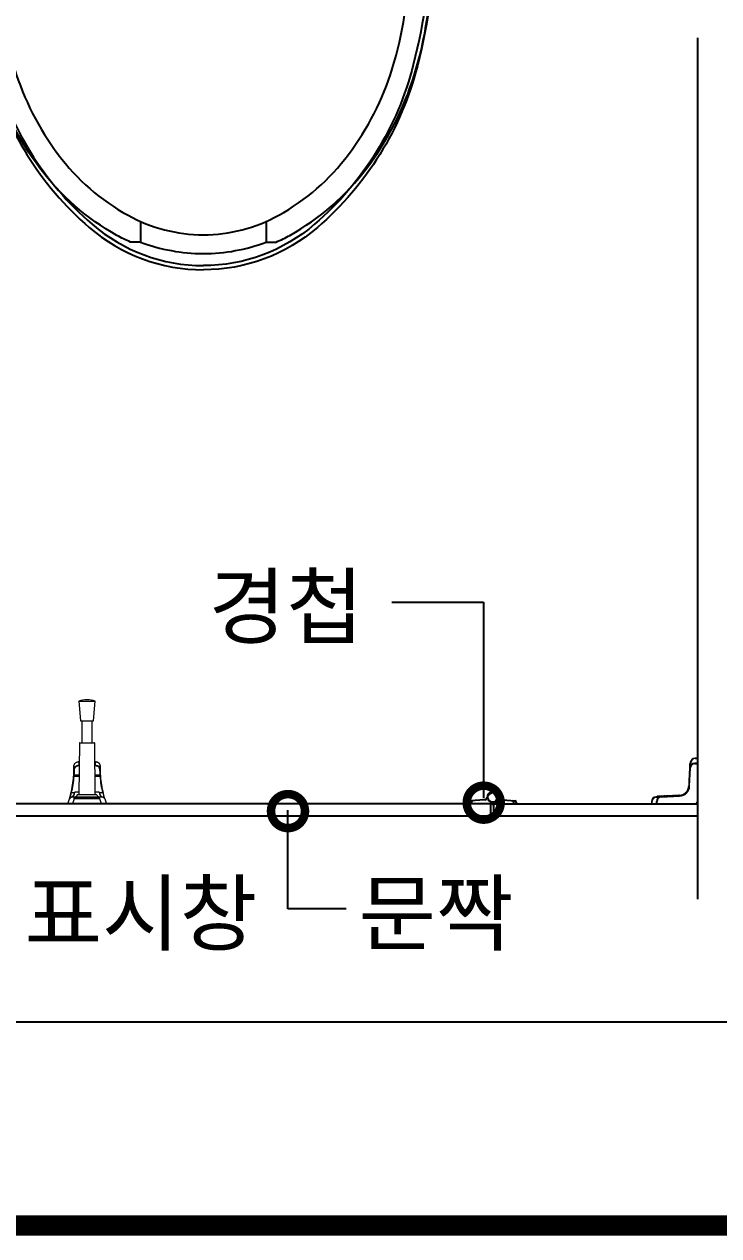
# Model space of a CAD drawing. Extents: x -256 to 8104, y -176 to 5714.
# Drawn here: x 3890 to 4231, y 2764 to 3359 of the extents above; entities that cross this region are included whole.
import ezdxf
from ezdxf.enums import TextEntityAlignment as Align

# ---------------------------------------------------------------- set-up
doc = ezdxf.new("R2010")
doc.units = 0
doc.header["$LTSCALE"] = 30
doc.layers.get('0').update_dxf_attribs({"linetype": 'CONTINUOUS'})
for name, color, linetype in [('0_toilet', 6, 'CONTINUOUS'), ('HAT', 8, 'CONTINUOUS'), ('경첩', 4, 'CONTINUOUS'), ('문자', 3, 'CONTINUOUS'), ('부자재', 4, 'CONTINUOUS'), ('옷걸이', 4, 'CONTINUOUS'), ('치수', 1, 'CONTINUOUS'), ('해치', 8, 'CONTINUOUS')]:
    doc.layers.add(name, color=color, linetype=linetype)
doc.styles.add('돋움', font='malgun.ttf')

# ---------------------------------------------------------------- blocks, each defined once
blk = doc.blocks.new('_DOTSMALL')
at = {"color": 0, "linetype": 'ByBlock', "const_width": 0.5}
blk.add_lwpolyline([(-0.0625, 0, 1), (0.0625, 0, 1)], format="xyb", close=True, dxfattribs=at)
blk = doc.blocks.new('A$C63EC304E')
at = {"layer": '치수', "color": 1, "xscale": 2.5, "yscale": 2.5, "zscale": 2.5, "rotation": 234.3098741996962}
blk.add_blockref('_DOTSMALL', (0.3122711487351353, 0.3122689042671141), dxfattribs=at)
blk = doc.blocks.new('A$C2BC9653E')
at = {"layer": '치수', "xscale": 0.3333333333333333, "yscale": 0.3333333333333333, "zscale": 0.3333333333333333}
blk.add_blockref('A$C63EC304E', (7.59378804105e-05, 7.69076509641e-05), dxfattribs=at)
blk = doc.blocks.new('A$C7FC71301')
at = {"layer": '치수', "rotation": 180}
blk.add_blockref('A$C2BC9653E', (0.2083304700627195, 0.2083319399498578), dxfattribs=at)
blk = doc.blocks.new('A$C4A20372B')
at = {"layer": '치수'}
blk.add_blockref('A$C7FC71301', (0, 0), dxfattribs=at)
blk = doc.blocks.new('A$C566469F5')
at = {"layer": '치수'}
blk.add_blockref('A$C4A20372B', (1.4837169147e-06, -7.523958629e-07), dxfattribs=at)
blk = doc.blocks.new('A$C7E317CD4')
at = {"layer": '해치', "xscale": 2, "yscale": 2, "zscale": 2}
blk.add_blockref('A$C566469F5', (-7.38963099138e-05, -7.19324398233e-05), dxfattribs=at)
blk = doc.blocks.new('A$C601D7F27')
at = {"layer": '치수'}
blk.add_blockref('A$C7E317CD4', (7.25629724911e-05, 7.2882110544e-05), dxfattribs=at)
blk = doc.blocks.new('A$C38802C08')
at = {"layer": '치수'}
blk.add_blockref('A$C601D7F27', (2.970571586e-06, 3.044569894e-06), dxfattribs=at)
blk = doc.blocks.new('A$C10E41893')
at = {"layer": '부자재'}
for p, q in [((6.5, 0), (6.5, 195.9669753324124)), ((123.2621144377626, 195.9669753324124), (6.5, 195.9669753324124)), ((123.2621144377626, 192.4669753324706), (6.5, 192.4669753324706)), ((54.79902413813397, 0), (54.79902413813397, 177.4669753324706)), ((61.37327976617962, 0), (61.37327976617962, 177.4669753324706)), ((6.5, 0), (6.5, -195.9669753324124)), ((54.79902413813397, 0), (54.79902413813397, -177.4669753324124)), ((61.37327976617962, 0), (61.37327976617962, -177.4669753324124)), ((123.2621144377626, -192.4669753324124), (6.5, -192.4669753324124)), ((123.2621144377626, -195.9669753324124), (6.5, -195.9669753324124))]:
    blk.add_line(p, q, dxfattribs=at)
for points in [[(122.6904040486552, 195.9669753324124, -0.0125375500121103), (123.3422533059493, 195.9659047683817), (334.6025908761658, 190.320502096205, -0.0553953832027994), (444.6700217248872, 175.1020408163313, -0.1542758597450049), (576.9039215520024, 93.26086956518702, -0.1795036793517894), (611.5, 0, -0.1795036793517895)], [(122.7724065799266, 192.4679360950249, -0.0125375500121151), (123.2487579598092, 192.4671537597897), (334.5090955304913, 186.8217510876711, -0.0553953832027992), (443.8106496236287, 171.7091836734908, -0.1542758597450061), (574.2506787171587, 90.97826086956775, -0.1795036793517883), (607.9999999995343, 0, -0.1795036793517883)], [(571.9985382948071, 51.4250000002794), (588.8365073762834, 51.4250000002794), (588.8365073762834, 59.58315966045484, 0.0211847426774149), (583.31606008159, 70.6513642766513, 0.1060844823236631), (528.4138222401962, 133.7050873585977, 0.0857327544056194), (452.637027929537, 172.3850066973828, 0.0753726839678622), (358.7215217207558, 186.6232221280225, 0.0753726839679117), (264.8060155119747, 172.3850066973828, 0.0857327544055721), (189.0292212013155, 133.7050873585977, 0.0073369806069493), (184.4017749521881, 130.1308013400994), (184.4017749521881, 121.972641679924), (204.6652385946363, 121.972641679924)], [(156.6999999992549, -71.99359962111339, 0.089162345265128), (200.2419665078633, -118.7396490848623, 0.0857327544056129), (270.3487078445032, -154.525315721985, 0.0753726839678676), (358.7215217207558, -167.9232221278362, 0.0753726839678696), (447.0943355970085, -154.525315721985, 0.085732754405618), (517.2010769336484, -118.7396490848623, 0.1060844823236804), (566.9505081996322, -61.6037838482298, 0.1269309916654768), (582.8454580614343, 4.656613e-10, 0.1269309916654696), (566.9505081996322, 61.60378384916112, 0.1060844823236745), (517.2010769336484, 118.7396490857936, 0.0857327544056102), (447.0943355970085, 154.5253157229163, 0.07537268396787), (358.7215217207558, 167.9232221287675, 0.0753726839678754), (270.3487078445032, 154.5253157229163, 0.0857327544056175), (200.2419665078633, 118.7396490857936, 0.0891623452651338), (156.6999999992549, 71.99359962204471)], [(588.8365073762834, -51.42499999934807, 0.090214025394067), (598.191153332591, 4.656613e-10, 0.0902140253940622), (588.8365073762834, 51.4250000002794, 0.106084482323663)], [(122.6904040486552, -195.9669753324124, 0.0125375500121103), (123.3422533059493, -195.9659047683817), (334.6025908761658, -190.3205020962632, 0.0553953832027994), (444.6700217248872, -175.1020408163313, 0.1542758597450049), (576.9039215520024, -93.26086956524523, 0.1795036793517894), (611.5, 0, 0.1795036793517895)], [(122.7724065799266, -192.4679360950249, 0.0125375500121151), (123.2487579598092, -192.4671537597897), (334.5090955304913, -186.8217510876129, 0.0553953832027992), (443.8106496236287, -171.7091836734908, 0.154275859745006), (574.2506787171587, -90.97826086956775, 0.1795036793517883), (607.9999999995343, 0, 0.1795036793517883)], [(571.9985382948071, -51.42499999934807), (588.8365073762834, -51.42499999934807), (588.8365073762834, -59.58315965952352, -0.0211847426774149), (583.31606008159, -70.6513642766513, -0.1060844823236631), (528.4138222401962, -133.7050873576663, -0.0857327544056194), (452.637027929537, -172.3850066964515, -0.0753726839678622), (358.7215217207558, -186.6232221280225, -0.0753726839679117), (264.8060155119747, -172.3850066964515, -0.0857327544055721), (189.0292212013155, -133.7050873576663, -0.0073369806069493), (184.4017749521881, -130.1308013391681), (184.4017749521881, -121.9726416789927), (204.6652385946363, -121.9726416789927)]]:
    blk.add_lwpolyline(points, format="xyb", dxfattribs=at)
blk.add_lwpolyline([(137.9999999995343, -60.77499999990687), (119.2999999998137, -60.77499999990687), (119.2999999998137, -79.47500000009313), (156.6999999992549, -79.47500000009313), (156.6999999992549, -60.77499999990687), (137.9999999995343, -60.77499999990687), (147.3499999996275, -60.77499999990687), (147.3499999996275, 60.77499999990687), (137.9999999995343, 60.77499999990687), (156.6999999992549, 60.77499999990687), (156.6999999992549, 79.47500000009313), (119.2999999998137, 79.47500000009313), (119.2999999998137, 60.77499999990687), (137.9999999995343, 60.77499999990687), (137.9999999995343, -60.77499999990687), (119.2999999998137, -60.77499999990687)], dxfattribs=at)
for centre, start, end in [((39.79902413813397, 177.4669753324706), 0, 90), ((46.37327976617962, 177.4669753324706), 0, 90), ((39.79902413813397, -177.4669753324124), 270, 0), ((46.37327976617962, -177.4669753324124), 270, 0)]:
    blk.add_arc(centre, 15, start, end, dxfattribs=at)
blk = doc.blocks.new('AURA_35', base_point=(148321.4807597921, -6824.23637572874))
blk.add_line((152541.7140632317, -3472.379968928253), (152541.7140632317, -3894.914554249808))
at = {"color": 8}
blk.add_line((150805.6387240301, -3954.992411219977), (152768.2255831737, -3954.992411219977), dxfattribs=at)
at = {"color": 8, "const_width": 10}
blk.add_lwpolyline([(148368.9176488769, -4054.992411219977), (154153.4634473362, -4054.992411219977)], dxfattribs=at)
at = {"layer": '0_toilet'}
for p, q in [((152440.3140632316, -3848.18199423662), (152161.4390132317, -3848.18199423662)), ((152440.3140632316, -3854.181994236388), (152440.3140632316, -3848.18199423662)), ((152441.8140632316, -3848.18199423662), (152541.7140632317, -3848.18199423662)), ((152441.8140632316, -3854.181994236388), (152441.8140632316, -3848.18199423662)), ((152440.3140632316, -3854.181994236388), (152164.4390132317, -3854.181994236388)), ((152541.7140632317, -3854.181994236388), (152441.8140632316, -3854.181994236388))]:
    blk.add_line(p, q, dxfattribs=at)
at = {"layer": '경첩', "color": 4, "linetype": 'Continuous', "lineweight": 15}
for p, q in [((152540.573741177, -3825.931994236388), (152540.573741177, -3825.68199423662)), ((152541.7140632317, -3825.68199423662), (152540.573741177, -3825.68199423662)), ((152540.573741177, -3825.931994236388), (152541.7140632317, -3825.931994236388)), ((152541.7140632317, -3825.931994236388), (152541.7140632317, -3825.68199423662)), ((152541.7140634229, -3828.081994537577), (152541.7140632317, -3825.931994236388)), ((152538.108522345, -3830.421362082787), (152537.6856212114, -3839.394483581498)), ((152537.7495796849, -3832.727025483117), (152537.7177535986, -3833.402306992874)), ((152537.7495796849, -3832.727025483117), (152537.9885924478, -3832.966038246021)), ((152537.7654922624, -3832.389385659561), (152538.004505491, -3832.628398422465)), ((152537.9246217628, -3829.012979973421), (152537.7973183488, -3831.714104149804)), ((152537.7973183488, -3831.714104149804), (152538.0363311117, -3831.953116912708)), ((152537.9246217628, -3829.012979973421), (152538.1636345257, -3829.251992736325)), ((152537.935344021, -3839.406252959125), (152538.3582451547, -3830.433131460414)), ((152538.0346846263, -3828.415936359052), (152538.1954606121, -3828.576711226568)), ((152538.2263467648, -3827.921362082787), (152538.108522345, -3830.421362082787)), ((152538.407899948, -3829.379550401434), (152538.4760695746, -3827.933131460414)), ((152540.4559167571, -3828.18199423662), (152540.4559167571, -3828.431994236388)), ((152541.7140632317, -3828.18199423662), (152540.4559167571, -3828.18199423662)), ((152540.4559167571, -3828.431994236388), (152541.7140632317, -3828.431994236388)), ((152540.4640636837, -3828.181994367704), (152540.4640636837, -3828.081994537577)), ((152540.4640636837, -3828.081994537577), (152541.7140634229, -3828.081994537577)), ((152541.7140632317, -3828.431994236388), (152541.7140632317, -3828.18199423662)), ((152541.7140632317, -3828.431994236388), (152541.7140632317, -3846.681994236388)), ((152537.4664036055, -3838.735458661184), (152537.4358986003, -3839.382713880703)), ((152537.4711035249, -3838.635733571217), (152537.4664036055, -3838.735458661184)), ((152537.4664036055, -3838.735458661184), (152537.7054163684, -3838.974471424088)), ((152537.4870165681, -3838.298092816338), (152537.4711035249, -3838.635733571217)), ((152537.4711035249, -3838.635733571217), (152537.7101162878, -3838.874746334121)), ((152537.4917164875, -3838.198367726371), (152537.4870165681, -3838.298092816338)), ((152537.4870165681, -3838.298092816338), (152537.726029331, -3838.537105579242)), ((152537.535064431, -3837.27861124681), (152537.4917164875, -3838.198367726371)), ((152537.4917164875, -3838.198367726371), (152537.7307292504, -3838.437380489275)), ((152537.535064431, -3837.27861124681), (152537.7740771939, -3837.517624009714)), ((152537.5662185681, -3836.617579903767), (152537.5463162047, -3837.039863910839)), ((152537.5463162047, -3837.039863910839), (152537.7853294333, -3837.278876673743)), ((152537.5662185681, -3836.617579903767), (152537.805231331, -3836.856593597993)), ((152537.7018405554, -3833.73994681643), (152537.5665808526, -3836.609890904591)), ((152537.5665808526, -3836.609890904591), (152537.8055936155, -3836.848903667495)), ((152537.7018405554, -3833.73994681643), (152537.940853784, -3833.978959579334)), ((152537.7177535986, -3833.402306992874), (152537.9567663615, -3833.641319755778)), ((152523.9534310779, -3844.576453349401), (152521.4534310779, -3844.694277769268)), ((152521.465200456, -3844.944000579497), (152522.9116189723, -3844.875831377074)), ((152521.9480055814, -3844.502615496829), (152522.0339815562, -3844.41663905637)), ((152521.9480055814, -3844.502615496829), (152522.1087807288, -3844.663391109869)), ((152525.2461727207, -3844.265249312237), (152522.0339815562, -3844.41663905637)), ((152532.9265525761, -3844.153552216092), (152523.9534310779, -3844.576453349401)), ((152523.965200456, -3844.82617615963), (152532.9383219547, -3844.403275026089)), ((152525.2461727207, -3844.265249312237), (152525.4851859493, -3844.504262075141)), ((152525.9214537648, -3844.233423225895), (152526.1604665277, -3844.47243645446)), ((152526.259094054, -3844.217510648385), (152526.4981070497, -3844.456523411289)), ((152529.6354990417, -3844.058381147996), (152526.9343753309, -3844.185684562043)), ((152526.9343753309, -3844.185684562043), (152527.1733880938, -3844.424697324947)), ((152529.6354990417, -3844.058381147996), (152529.8745118921, -3844.297394376561)), ((152530.3107799621, -3844.026555527315), (152530.5497928487, -3844.265568290219)), ((152530.6484204332, -3844.010642484144), (152530.8874333125, -3844.249655247048)), ((152532.6742632744, -3843.915165156439), (152531.3237014191, -3843.978816863463)), ((152531.3237014191, -3843.978816863463), (152531.5627142984, -3844.217829626367)), ((152532.9147831983, -3843.903829406562), (152532.6742632744, -3843.915165156439)), ((152532.6742632744, -3843.915165156439), (152532.9132760373, -3844.154177919343)), ((152533.9205554795, -3843.747243695041), (152534.1230060869, -3843.949694406554)), ((152534.4513464217, -3843.570927843765), (152534.6428673213, -3843.762448743299)), ((152534.6982117888, -3843.464239832327), (152534.8857203928, -3843.651748482451)), ((152535.1588642568, -3843.217785519162), (152535.3405485359, -3843.399469495133)), ((152535.3737247434, -3843.079092614899), (152535.5534218681, -3843.258789494947)), ((152536.4626619039, -3842.046709432114), (152536.6409104747, -3842.224957641527)), ((152536.61116161, -3841.841655747812), (152536.7908585315, -3842.021352831587)), ((152536.8783921265, -3841.401779483386), (152537.0626557117, -3841.586042415664)), ((152536.9963088277, -3841.166142793918), (152537.183817519, -3841.353651356265)), ((152537.1613020405, -3840.765450581057), (152537.3556539846, -3840.959802490041)), ((152537.5184664001, -3840.450863574013), (152537.3125304898, -3840.244927663669)), ((152537.3163769181, -3840.24072204189), (152537.5224920419, -3840.446837466523)), ((152537.3876883419, -3839.869848185998), (152537.6043944118, -3840.086554397211)), ((152537.4159282503, -3839.648087729082), (152537.6400505622, -3839.872210506663)), ((152519.4640632317, -3847.041672181884), (152519.2140632317, -3847.041672181884)), ((152519.2140632317, -3847.041672181884), (152519.2140632317, -3848.18199423662)), ((152519.2140632317, -3848.18199423662), (152519.4640632317, -3848.18199423662)), ((152519.4640632317, -3848.18199423662), (152519.4640632317, -3847.041672181884)), ((152519.4640632317, -3848.18199423662), (152521.6140631085, -3848.1819941535)), ((152521.6140631085, -3848.1819941535), (152521.6140631085, -3846.931994181439)), ((152521.6140631085, -3846.931994181439), (152521.7140629386, -3846.931994181439)), ((152521.7140632317, -3846.923847762017), (152521.9640632317, -3846.923847762017)), ((152521.7140632317, -3846.923847762017), (152521.7140632317, -3848.18199423662)), ((152521.7140632317, -3848.18199423662), (152521.9640632317, -3848.18199423662)), ((152521.9640632317, -3848.18199423662), (152521.9640632317, -3846.923847762017)), ((152540.214063232, -3848.18199423662), (152521.9640632317, -3848.18199423662))]:
    blk.add_line(p, q, dxfattribs=at)
at = {"layer": '경첩', "color": 4, "linetype": 'Continuous', "lineweight": 15, "flags": 128}
for points in [[(152537.7973183488, -3831.714104149804), (152537.7911092212, -3831.845845315919), (152537.7851389778, -3831.972521949873), (152537.779636724, -3832.089270685181), (152537.7748138701, -3832.191598821745), (152537.7708562148, -3832.275579903588), (152537.7679150981, -3832.337982241377), (152537.7661041414, -3832.376408610806), (152537.7654922624, -3832.389385659561)], [(152537.9487080929, -3828.50191298531), (152537.9437255171, -3828.607634861335), (152537.9378661012, -3828.731955249176), (152537.9313994629, -3828.869168866739), (152537.9246217628, -3829.012979973421)], [(152537.9487080929, -3828.50191298531), (152537.9681983461, -3828.482422266469), (152537.9854138439, -3828.465207699999), (152538.0002181475, -3828.450403396353), (152538.0124939104, -3828.438126702175), (152538.0221442749, -3828.428476337657), (152538.0290928726, -3828.42152867125), (152538.0332838242, -3828.417337719664), (152538.0346845334, -3828.415937010512)], [(152538.1085225811, -3830.421361361012), (152538.113320755, -3830.42158860372), (152538.1275318061, -3830.422257293329), (152538.1506081169, -3830.423345078096), (152538.1816639995, -3830.424809117183), (152538.2195064296, -3830.426593531236), (152538.2626806816, -3830.428627539739), (152538.3095262071, -3830.430834774241), (152538.3582455536, -3830.43313141571)], [(152538.4760699665, -3827.933131937251), (152538.4273506199, -3827.930835295782), (152538.3805050944, -3827.92862806128), (152538.3373308425, -3827.926592190132), (152538.2994893437, -3827.924809638724), (152538.2684325298, -3827.923345599637), (152538.245356219, -3827.922257814869), (152538.2311451679, -3827.921589125261), (152538.2263469939, -3827.921361882553)], [(152537.5463162047, -3837.039863910839), (152537.5427958054, -3837.114564363226), (152537.5390402471, -3837.19424459742), (152537.535064431, -3837.27861124681)], [(152537.5665808526, -3836.609890904591), (152537.5665408058, -3836.610745858714), (152537.5662185681, -3836.617579903767)], [(152521.4652005081, -3844.944000464246), (152521.462904798, -3844.895282049045), (152521.4606966322, -3844.848435592219), (152521.4586616923, -3844.805261805967), (152521.4568782096, -3844.767419841454), (152521.4554141705, -3844.736363493219), (152521.4543273171, -3844.713286716804), (152521.4536567648, -3844.699076131299), (152521.4534313848, -3844.694277957395)], [(152523.9534308632, -3844.576453544513), (152523.9536571746, -3844.581251718417), (152523.9543267955, -3844.595462303922), (152523.9554145803, -3844.618539080337), (152523.9568781537, -3844.649595428571), (152523.9586616365, -3844.687437393084), (152523.9606965763, -3844.730611179337), (152523.9629042765, -3844.777457636163), (152523.9652004523, -3844.826176051364)], [(152525.9214537648, -3844.233423225895), (152525.9084785787, -3844.234035104826), (152525.8700512779, -3844.235846061573), (152525.8076484745, -3844.238787178263), (152525.7236687896, -3844.242744833544), (152525.6213387904, -3844.247567687497), (152525.5045919177, -3844.253069941268), (152525.3779134211, -3844.259040184632), (152525.2461727207, -3844.265249312237)], [(152526.9343753309, -3844.185684562043), (152526.8171139025, -3844.1912110302), (152526.7034154815, -3844.196569860295), (152526.5967348089, -3844.201597605214), (152526.5003128873, -3844.206141993717), (152526.4170801231, -3844.210064724401), (152526.3495648244, -3844.213246587977), (152526.2998189276, -3844.215591192559), (152526.2693535035, -3844.217026826307), (152526.259094054, -3844.217510648385)], [(152530.3107799621, -3844.026555527315), (152530.297804627, -3844.027166940585), (152530.2593772608, -3844.028977897331), (152530.1969746029, -3844.031919014022), (152530.1129947469, -3844.035877134964), (152530.0106650096, -3844.040699988917), (152529.8939178606, -3844.046202242688), (152529.7672398003, -3844.052172486052), (152529.6354990417, -3844.058381147996)], [(152531.3237014191, -3843.978816863463), (152531.1919606022, -3843.985025525406), (152531.0652825713, -3843.990995768771), (152530.9485354076, -3843.996498022542), (152530.8462056412, -3844.001320876494), (152530.7622257817, -3844.005278997436), (152530.699823124, -3844.008220114127), (152530.661395765, -3844.010031070873), (152530.6484204332, -3844.010642484144)], [(152532.9265525063, -3844.153552070573), (152532.9267788177, -3844.158350710139), (152532.9274484386, -3844.172561295644), (152532.9285359905, -3844.195638072059), (152532.9299997968, -3844.226694420293), (152532.9317832795, -3844.264536384806), (152532.9338179865, -3844.307710171059), (152532.9360259195, -3844.354556627885), (152532.9383218625, -3844.403275043085)], [(152537.316376852, -3840.240721810922), (152537.3161654418, -3840.241626125142), (152537.3162674216, -3840.2411911975)], [(152537.4159282503, -3839.648087729082), (152537.3961991129, -3839.811133440897), (152537.3876882215, -3839.869847741291)], [(152537.6856211071, -3839.394483935401), (152537.6904197467, -3839.394709315464), (152537.7046303322, -3839.395379867718), (152537.7277071086, -3839.396466721162), (152537.7587634568, -3839.39793076025), (152537.7966054214, -3839.39971424298), (152537.8397792076, -3839.401749182806), (152537.8866256644, -3839.403956417307), (152537.9353440796, -3839.406253058776)]]:
    blk.add_lwpolyline(points, dxfattribs=at)
at = {"layer": '경첩', "color": 4, "linetype": 'Continuous', "lineweight": 15}
for centre, radius, start, end in [((152540.573741177, -3828.031994236481), 2.350000000000009, 90, 177.301659891363), ((152540.573741177, -3828.031994236481), 2.100000000000009, 90, 177.3016598913734), ((152540.4559167571, -3830.531994236481), 2.350000000000009, 90, 177.301659891363), ((152540.4559167571, -3830.531994236481), 2.100000000000009, 90, 177.3016598913734), ((152521.5640632316, -3847.041672181884), 2.350000000000001, 92.69834010881014, 180), ((152521.5640632316, -3847.041672181884), 2.099999999999994, 92.69834010903023, 180), ((152524.0640632316, -3846.923847762017), 2.350000000000009, 92.69834010881014, 180), ((152524.0640632316, -3846.923847762017), 2.100000000000009, 92.69834010903023, 180), ((152532.691165015, -3839.159096020121), 4.75, 272.6983401083692, 285.0000000009831), ((152532.691165015, -3839.159096020121), 5.000000000000005, 272.6983401086327, 357.3016598913443), ((152532.691165015, -3839.159096020121), 5.250000000000003, 272.6983401085531, 357.3016598913659), ((152532.6912431034, -3839.159329640759), 4.749753929807115, 284.9998193987359, 291.750606173351), ((152532.691165015, -3839.159096020121), 4.750000000000005, 294.9948099108916, 301.2997665131503), ((152532.6924734708, -3839.161143163299), 4.747571183647819, 301.2991077858229, 304.3858141570886), ((152532.691165015, -3839.159096020121), 4.750000000000067, 304.3848921504084, 322.5608431768573), ((152532.689912948, -3839.158177410798), 4.751552289357422, 322.5612299669144, 325.6144910978545), ((152532.691165015, -3839.159096020121), 4.750000000000005, 325.6151078500874, 331.8264488915265), ((152532.691165015, -3839.159096020121), 4.750000000000007, 335.0051900891925, 340.2339770534298), ((152532.691165015, -3839.159096020121), 4.750000000000002, 340.2339770534298, 346.7568638573522), ((152532.691165015, -3839.159096020121), 4.750000000000005, 346.8376691044574, 351.3943969407205), ((152532.691165015, -3839.159096020121), 4.750000000000018, 354.0911786150468, 357.3016598913589), ((152540.214063232, -3846.681994236388), 1.5, 270, 0)]:
    blk.add_arc(centre, radius, start, end, dxfattribs=at)
at = {"layer": '부자재'}
for p, q in [((152429.6240782276, -3847.261333307332), (152429.6240782276, -3848.18199423662)), ((152440.277345443, -3848.18199423662), (152429.6240782276, -3848.18199423662)), ((152437.3686891553, -3846.095518238224), (152430.1662754231, -3846.600007647729)), ((152430.8740782276, -3847.091395629185), (152430.8740782276, -3848.18199423662)), ((152441.0845288938, -3847.631633416131), (152441.0845288938, -3848.431994236388)), ((152441.3345288938, -3848.431994236388), (152441.0845288938, -3848.431994236388)), ((152441.3345288938, -3847.631633416131), (152441.3345288938, -3848.431994236388)), ((152441.8015125493, -3848.137829215346), (152441.8015125493, -3848.18199423662)), ((152441.8015125493, -3848.18199423662), (152452.7949795601, -3848.18199423662)), ((152444.0751016088, -3846.015327569876), (152452.2384643677, -3846.596865717402)), ((152451.5449795601, -3847.091395629185), (152451.5449795601, -3848.18199423662)), ((152452.7949795601, -3847.261333307332), (152452.7949795601, -3848.18199423662))]:
    blk.add_line(p, q, dxfattribs=at)
at = {"layer": '부자재', "color": 1}
blk.add_circle((152441.2095288938, -3844.973660903132), 2.341666666666667, dxfattribs=at)
at = {"layer": '부자재'}
for centre, radius, start, end in [((152437.3027554868, -3844.804284674429), 1.292915841780301, 272.9231293595984, 352.4724275706905), ((152441.2095288938, -3844.973660903132), 2.625, 270, 180), ((152445.1163023008, -3844.804284674429), 1.292915841780301, 187.5275724291696, 267.0768706404016), ((152430.323377258, -3847.281736658734), 0.6995966200613197, 101.7764984157506, 181.6712369089074), ((152431.7266057412, -3847.327026218955), 0.8844913430554752, 113.4077256595756, 164.5497019781392), ((152441.5666040733, -3849.20577196878), 1.646301509482875, 102.5267484442229, 141.5475253494197), ((152440.8524537144, -3849.20577196878), 1.646301509482875, 43.10029125047912, 77.4732515568139), ((152441.3008468255, -3845.322557741856), 2.859443938891815, 280.0840112831393, 345.9791886287477), ((152450.6924520465, -3847.327026218955), 0.8844913430554752, 15.45029802186077, 67.30043552841316), ((152452.0956805296, -3847.281736658734), 0.6995966200613197, 358.3287630910925, 78.22350158668164)]:
    blk.add_arc(centre, radius, start, end, dxfattribs=at)
at = {"layer": '옷걸이', "lineweight": 15}
for p, q in [((152238.214063537, -3797.831994167144), (152238.964063537, -3807.331994166911)), ((152238.214063537, -3797.831994167144), (152246.2140635367, -3797.831994167144)), ((152245.4640635367, -3807.331994166911), (152246.2140635367, -3797.831994167144)), ((152238.964063537, -3807.331994166911), (152245.4640635367, -3807.331994166911)), ((152239.7140635931, -3807.331993780645), (152239.7140635931, -3818.18199397585)), ((152244.7140634813, -3818.18199397585), (152244.7140634813, -3807.331993780645)), ((152238.464980025, -3818.429812533163), (152238.244607468, -3843.681994430335)), ((152245.9631470494, -3818.429812533163), (152238.464980025, -3818.429812533163)), ((152238.7149705052, -3818.181994167237), (152242.2140635372, -3818.181994167237)), ((152242.2140635372, -3818.181994167237), (152245.7131565685, -3818.181994167237)), ((152246.1835196064, -3843.681994430335), (152245.9631470494, -3818.429812533163)), ((152238.3854052805, -3827.548184036823), (152238.2850483604, -3827.548195080679)), ((152238.2850483604, -3827.548195080679), (152238.2850483604, -3827.637487097258)), ((152238.3846257635, -3827.637487161519), (152238.2850483604, -3827.637487097258)), ((152238.2960953851, -3829.169575983506), (152238.2960953851, -3829.521783996919)), ((152238.2960953851, -3829.169575983506), (152238.3712554638, -3829.169575893866)), ((152238.3681818665, -3829.521783930795), (152238.2960953851, -3829.521783996919)), ((152246.143078714, -3827.548203674458), (152246.0427217939, -3827.548184036823)), ((152246.143078714, -3827.637487097258), (152246.0435013109, -3827.637487161519)), ((152246.0568716106, -3829.169575893866), (152246.1320316893, -3829.169575983506)), ((152246.1320316893, -3829.521783996919), (152246.0599452079, -3829.521783930795)), ((152246.1320316893, -3829.169575983506), (152246.1320316893, -3829.521783996919)), ((152246.143078714, -3827.548203674458), (152246.143078714, -3827.637487097258)), ((152238.3234434583, -3834.648301895322), (152235.877551993, -3834.64830182524)), ((152235.9456472631, -3833.882257382233), (152238.3301284918, -3833.882257412734)), ((152246.0979985827, -3833.882257412734), (152248.4824798106, -3833.882257382233)), ((152248.5505750807, -3834.64830182524), (152246.1046836161, -3834.648301895322)), ((152234.5443681729, -3844.815733274991), (152234.4314366401, -3844.847637764724)), ((152234.5093129025, -3844.921994559081), (152234.5080582969, -3844.925812129244)), ((152249.9188141719, -3844.921994559081), (152234.509295673, -3844.921994559081)), ((152235.9551292666, -3842.790973908814), (152234.521324098, -3842.790974054566)), ((152235.9567711883, -3842.77676006368), (152234.5227465601, -3842.776763413647)), ((152235.8924554483, -3843.333427399012), (152235.9594992848, -3842.753148790529)), ((152235.9263287516, -3845.634140794711), (152235.9263287516, -3844.94641340206)), ((152235.9263287516, -3844.94641340206), (152248.5017983221, -3844.94641340206)), ((152246.9890243864, -3843.681994167004), (152237.4391395914, -3843.681994167004)), ((152248.468627789, -3842.753148790529), (152248.5333922141, -3843.316528550895)), ((152249.9065756915, -3842.776771486817), (152248.4713419163, -3842.77676006368)), ((152249.9068029757, -3842.790974054566), (152248.4729759217, -3842.790973908814)), ((152248.5017983221, -3845.634140794711), (152248.5017983221, -3844.94641340206)), ((152249.9870517113, -3844.849453843745), (152249.8837589008, -3844.815733274991)), ((152249.9200687768, -3844.925812129244), (152249.9188141719, -3844.921994559081)), ((152250.0360164613, -3844.850858278187), (152249.9454113477, -3844.825539342674)), ((152232.7140638427, -3848.18199423662), (152233.5580317468, -3845.613539521663)), ((152235.089130123, -3848.18199423662), (152232.7140638427, -3848.18199423662)), ((152233.5580317468, -3845.613539521663), (152233.5592865766, -3845.609721332403)), ((152233.5592521177, -3845.609824709209), (152233.5606528268, -3845.605562045785)), ((152235.9263287516, -3845.634140794711), (152235.089130123, -3848.18199423662)), ((152249.3389969514, -3848.18199423662), (152235.089130123, -3848.18199423662)), ((152248.5017983221, -3845.634140794711), (152235.9263287516, -3845.634140794711)), ((152249.3389969514, -3848.18199423662), (152248.5017983221, -3845.634140794711)), ((152251.7140632317, -3848.18199423662), (152249.3389969514, -3848.18199423662)), ((152250.8674742476, -3845.605562045785), (152250.8688749567, -3845.609824709209)), ((152250.8688404978, -3845.609721332403), (152250.8700953269, -3845.613539521663)), ((152250.8700953269, -3845.613539521663), (152251.7140632317, -3848.18199423662))]:
    blk.add_line(p, q, dxfattribs=at)
at = {"layer": '옷걸이', "lineweight": 15, "flags": 128}
for points in [[(152238.2850482882, -3827.637487161519), (152237.8652900279, -3827.660981170448), (152237.457364221, -3827.729124180587), (152237.0730963358, -3827.840599301817), (152236.7229949505, -3827.991662151726), (152236.4175672465, -3828.178542736532), (152236.1647881389, -3828.395480826112), (152235.9726497725, -3828.636667761566), (152235.8456960701, -3828.894990101071), (152235.7852769838, -3829.215655406552), (152235.7850227327, -3829.269920080515)], [(152238.2851037019, -3827.550229686858), (152238.2316662752, -3827.548572863998), (152237.8992879585, -3827.568288962903), (152237.5718759195, -3827.617486543568), (152237.2561496504, -3827.696164674672), (152236.9598274873, -3827.8023075085), (152236.6839646184, -3827.936308994504), (152236.4384526209, -3828.094552807125), (152236.2246344619, -3828.276411234947), (152236.0485232257, -3828.479457018512), (152235.9159182579, -3828.696745052548), (152235.8280051322, -3828.926662752019), (152235.7879140236, -3829.158494552212), (152235.7888793395, -3829.196534888433)], [(152235.7960928985, -3830.768506811546), (152235.8336624511, -3830.498868204268), (152235.940642544, -3830.237057363229), (152236.114953068, -3829.990668991195), (152236.3507448518, -3829.766433057921), (152236.6421449751, -3829.571069987105), (152236.9801657096, -3829.409686686086), (152237.3558067539, -3829.287373065563), (152237.7579523072, -3829.207035550462), (152238.2960951709, -3829.169575893866)], [(152238.2960951709, -3829.521783930795), (152237.8117650569, -3829.555687797802), (152237.4498335467, -3829.628134682389), (152237.1117555358, -3829.738351819651), (152236.8075362229, -3829.883718933525), (152236.5452753202, -3830.059651588636), (152236.3330622957, -3830.261550215619), (152236.176182405, -3830.483363778876), (152236.0798999489, -3830.719032860907), (152236.0460868859, -3830.961721437598)], [(152246.1320319035, -3829.169575893866), (152246.5517123983, -3829.192380025597), (152246.9595627681, -3829.259838979306), (152247.3437575445, -3829.370654025661), (152247.6937955999, -3829.521099408703), (152247.999187448, -3829.707432143005), (152248.2519465321, -3829.923902475821), (152248.4441030593, -3830.164744123431), (152248.5710860983, -3830.422832351724), (152248.6320341759, -3830.768506811546)], [(152248.3820401885, -3830.961721437598), (152248.3271862202, -3830.650591943959), (152248.2129017644, -3830.41826584431), (152248.0399602846, -3830.20143776721), (152247.8124763639, -3830.006522196891), (152247.5376230487, -3829.838711838784), (152247.222587821, -3829.703184846403), (152246.8768114977, -3829.603313771622), (152246.5097451405, -3829.542455799492), (152246.1320319035, -3829.521783930795)], [(152248.6431043417, -3829.269920080515), (152248.6132023678, -3828.999856790142), (152248.5136868254, -3828.736686450975), (152248.3464245506, -3828.488030774133), (152248.1170728625, -3828.260694700839), (152247.8312997901, -3828.061465710016), (152247.4979547606, -3827.895580395671), (152247.1258490168, -3827.768234606447), (152246.7260471367, -3827.682503569486), (152246.2278961957, -3827.638517204287), (152246.1430787862, -3827.637487161519)], [(152248.6419350662, -3829.264977551611), (152248.6433544018, -3829.251612374174), (152248.6223391079, -3829.023311916353), (152248.5582180143, -3828.80087390131), (152248.4510954291, -3828.585734428453), (152248.3044563615, -3828.38485629818), (152248.1170449228, -3828.196419007691), (152247.8941142381, -3828.027716442557), (152247.6393407033, -3827.880800772073), (152247.3557678805, -3827.757815900805), (152247.052397468, -3827.662587701889), (152246.7306152739, -3827.594872168811), (152246.3997456998, -3827.557022753718), (152246.1431090542, -3827.550875559064)], [(152235.6283523896, -3834.628311289089), (152235.6331407846, -3834.628695459651), (152235.6473215678, -3834.629832837345), (152235.6703503811, -3834.631680348503), (152235.7013415367, -3834.634166281285), (152235.7391043388, -3834.63719564079), (152235.7821873211, -3834.640651778864), (152235.8289355234, -3834.644401749211), (152235.8775519588, -3834.648301895322)], [(152248.7997746848, -3834.628311289089), (152248.7949862898, -3834.628695459651), (152248.7808055066, -3834.629832837345), (152248.7577766933, -3834.631680348503), (152248.7267855377, -3834.634166281285), (152248.6890227356, -3834.63719564079), (152248.6459397533, -3834.640651778864), (152248.599191551, -3834.644401749211), (152248.5505751156, -3834.648301895322)], [(152234.2785199926, -3842.977871723088), (152234.2805903227, -3842.969425558659), (152234.27938426, -3842.97434201053)], [(152234.4832191066, -3844.824095792683), (152234.4197513358, -3844.839483104261), (152234.3827796922, -3844.853248051914)], [(152234.4829802223, -3844.823255739721), (152234.4958701924, -3844.820356532546), (152234.5443683498, -3844.815733447286)], [(152234.5443683498, -3844.815733447286), (152234.5180519679, -3844.895427651318), (152234.5092789092, -3844.921994559081)], [(152234.5221628257, -3842.786408565553), (152234.5234042787, -3842.779660202177), (152234.5213241697, -3842.790973908814)], [(152236.7197092445, -3844.890501886221), (152236.3057549865, -3844.871343649538), (152236.0602183089, -3844.846250094088), (152235.9847620883, -3844.814279652747), (152236.0850496971, -3844.778101496013), (152236.3634960548, -3844.736806653055), (152236.4768021562, -3844.725749991449)], [(152238.2558359587, -3842.395329452666), (152237.6529801459, -3842.414704687508), (152236.3861369722, -3842.468982167157)], [(152248.0419901022, -3842.468982167157), (152246.4645936907, -3842.403479456516), (152246.1722901844, -3842.39522235057)], [(152247.957803198, -3844.726151391478), (152248.2354127624, -3844.759317651006), (152248.4192451284, -3844.798561721655), (152248.4261466944, -3844.8319226276), (152248.257315141, -3844.860428548964), (152247.9263249607, -3844.882167480501), (152247.4646203973, -3844.897216721984)], [(152249.9188481652, -3844.921994559081), (152249.9100751066, -3844.895427651318), (152249.8837587246, -3844.815733447286)], [(152249.9458867879, -3844.823444798203), (152249.932256882, -3844.820356532546), (152249.8837587246, -3844.815733447286)]]:
    blk.add_lwpolyline(points, dxfattribs=at)
at = {"layer": '옷걸이', "lineweight": 15}
for centre, radius, start, end in [((152242.2140635372, -3808.123660833888), 11.04166666666669, 68.76068944671749, 111.2393105534446), ((152238.7149705052, -3818.431994167004), 0.2500000000000013, 90, 179.4999999976601), ((152245.7131565685, -3818.431994167004), 0.2500000000000013, 0.5000000023398758, 90), ((152183.030417723, -3830.408950218778), 52.76690016065579, 356.4510683989266, 359.609580327482), ((152183.030417723, -3830.408950218778), 52.76690016065576, 359.609580327482, 1.236886968747711), ((152236.0208099833, -3830.736089610575), 0.2270432628632824, 188.2087357871398, 276.3920345908855), ((152183.030417723, -3830.600461329879), 53.01690016065578, 356.4510683989276, 359.6095803274821), ((152183.030417723, -3828.801981194724), 55.26690016065579, 359.6189077858632, 1.207332685537738), ((152301.3977093507, -3828.801981194724), 55.26690016065577, 178.7926673144628, 180.3810922141368), ((152248.4073170904, -3830.736089610575), 0.2270432628632801, 263.6079654091145, 351.7912642128601), ((152301.3977093507, -3830.600461329879), 53.01690016065575, 180.3904196725179, 183.5489316010699), ((152301.3977093507, -3830.408950218778), 52.76690016065576, 178.7631130312523, 180.390419672518), ((152301.3977093507, -3830.408950218778), 52.76690016065576, 180.390419672518, 183.548931601071), ((152183.030417723, -3830.408950218778), 52.76690016065579, 346.2317071333516, 355.4136030679018), ((152183.030417723, -3830.408950218778), 53.01690016065578, 346.509713214633, 355.4136030678999), ((152183.0286565105, -3830.408822834106), 52.76866579121881, 355.4136180653009, 356.4510486625892), ((152235.924866652, -3833.653417392714), 0.2297816295458089, 185.457441506226, 275.1887624009578), ((152201.9743833052, -3831.248519918496), 34.07320592801295, 354.273569799925, 355.566818239748), ((152248.5032604217, -3833.653417392714), 0.2297816295458089, 264.8112375917534, 354.542558493774), ((152282.4578487148, -3831.248155020258), 34.07732679836366, 184.4332599544041, 185.7263520030523), ((152301.3977093507, -3830.408950218778), 53.01690016065577, 184.5863969320983, 193.4902867853599), ((152301.3922327479, -3830.4093375421), 52.76140999444127, 183.5488800005563, 184.5864532697962), ((152301.3977093507, -3830.408950218778), 52.76690016065576, 184.5863969320962, 193.7682924666114), ((152234.5079487757, -3845.925707134964), 0.99989509064279, 89.99371770631632, 161.8081291635915), ((152234.662079678, -3845.991811501874), 1.167188824167146, 101.396975361129, 160.6752015172616), ((152184.2783090613, -3830.750002513021), 51.47370084397178, 343.2376429520888, 346.257681515541), ((152184.6695522942, -3830.580942845518), 51.32527659616297, 343.5226401162627, 346.2376601670519), ((152234.5181273519, -3843.037986589443), 0.2470333663056229, 89.25852425865533, 165.9158233639842), ((152234.5239372006, -3843.026760767061), 0.2499998124626335, 90.27282903331066, 166.2394657573598), ((152234.1009699759, -3843.048469064372), 1.810328922318726, 282.0606597133653, 352.5142853313856), ((152233.9702254745, -3842.646758150157), 2.243678649132765, 284.8265381169429, 3.593181927188304), ((152236.207709103, -3842.754348960553), 0.2482125054132728, 89.58810125091513, 179.7230478322782), ((152236.3094440011, -3842.836925236589), 0.3756187427545007, 79.93932273121172, 150.5455618506567), ((152236.358205961, -3842.774630009975), 0.3069213991074354, 84.77864284977893, 118.9816519327908), ((152236.0462036865, -3843.357366798992), 1.433416632587655, 284.1057381998348, 346.9245426606051), ((152242.3428219418, -3443.798644010524), 401.1312725911491, 269.1967936669429, 270.7315944431454), ((152248.3882342653, -3843.351774547795), 1.439266133718223, 193.1186115096649, 255.9655058374179), ((152248.0778002123, -3842.737176693125), 0.2705746989223987, 58.63439055385869, 97.60531467676235), ((152248.1056590927, -3842.86255935704), 0.3997863646752719, 32.0091693684688, 97.80825780061713), ((152250.4571025983, -3842.647334199246), 2.242917407489457, 176.3908525421255, 255.1894274160615), ((152248.2204179707, -3842.754348960553), 0.2482125054132728, 0.2769521677218558, 90.41189875580358), ((152250.3179389153, -3843.054712154517), 1.799462920705931, 186.7864410999316, 258.2605017286214), ((152249.9041895989, -3843.026760098838), 0.2500000018203751, 13.76166403247761, 89.45313950204901), ((152249.9099997218, -3843.037986589443), 0.2470333663056229, 14.08417663755036, 90.7414757480957), ((152299.5901515844, -3830.625803359166), 51.15101671062521, 193.7584131581833, 196.4690352182516), ((152249.9201782987, -3845.925707134964), 0.9998950906427967, 18.1918708364085, 90.00628229368367), ((152249.7737781425, -3845.988434457068), 1.158776273735143, 19.29372256840444, 79.39420962516174), ((152300.3820275267, -3830.686717194585), 51.71429728240616, 193.7493106467231, 196.7564361788918)]:
    blk.add_arc(centre, radius, start, end, dxfattribs=at)
at = {"layer": '치수'}
for p, q in [((152391.8634951828, -3749.12027395385), (152436.8160080087, -3749.12027395385)), ((152436.8160080087, -3749.12027395385), (152436.8160080087, -3845.380744261747)), ((152340.8301231292, -3899.690005055709), (152340.8301231292, -3851.187983548815)), ((152369.3044545249, -3899.690005055709), (152340.8301231292, -3899.690005055709))]:
    blk.add_line(p, q, dxfattribs=at)
at = {"layer": 'HAT', "xscale": 0.6000000000003638, "yscale": 0.6000000000003638, "zscale": 0.6000000000003638, "rotation": 270}
blk.add_blockref('A$C10E41893', (152299.2890632317, -3219.281994236617), dxfattribs=at)
at = {"layer": '해치', "yscale": 20, "zscale": 20}
for p, xscale, rotation in [((152432.7039476881, -3843.380569152614), 20, 270), ((152344.9967888199, -3847.521325484231), -20, 89.99999999999994)]:
    blk.add_blockref('A$C38802C08', p, dxfattribs=dict(at, xscale=xscale, rotation=rotation))
at = {"layer": '문자', "style": '돋움'}
for s, p in [('경첩', (152339.9090850697, -3750.825684379168)), ('표시창', (152268.6142594564, -3901.395415481493)), ('문짝', (152413.4598512465, -3901.395415481493))]:
    blk.add_text(s, height=30.33655341585618, dxfattribs=at).set_placement(p, align=Align.MIDDLE)

msp = doc.modelspace()

# ---------------------------------------------------------------- block references
msp.add_blockref('AURA_35', (0, 0))

doc.saveas('drawing.dxf')
